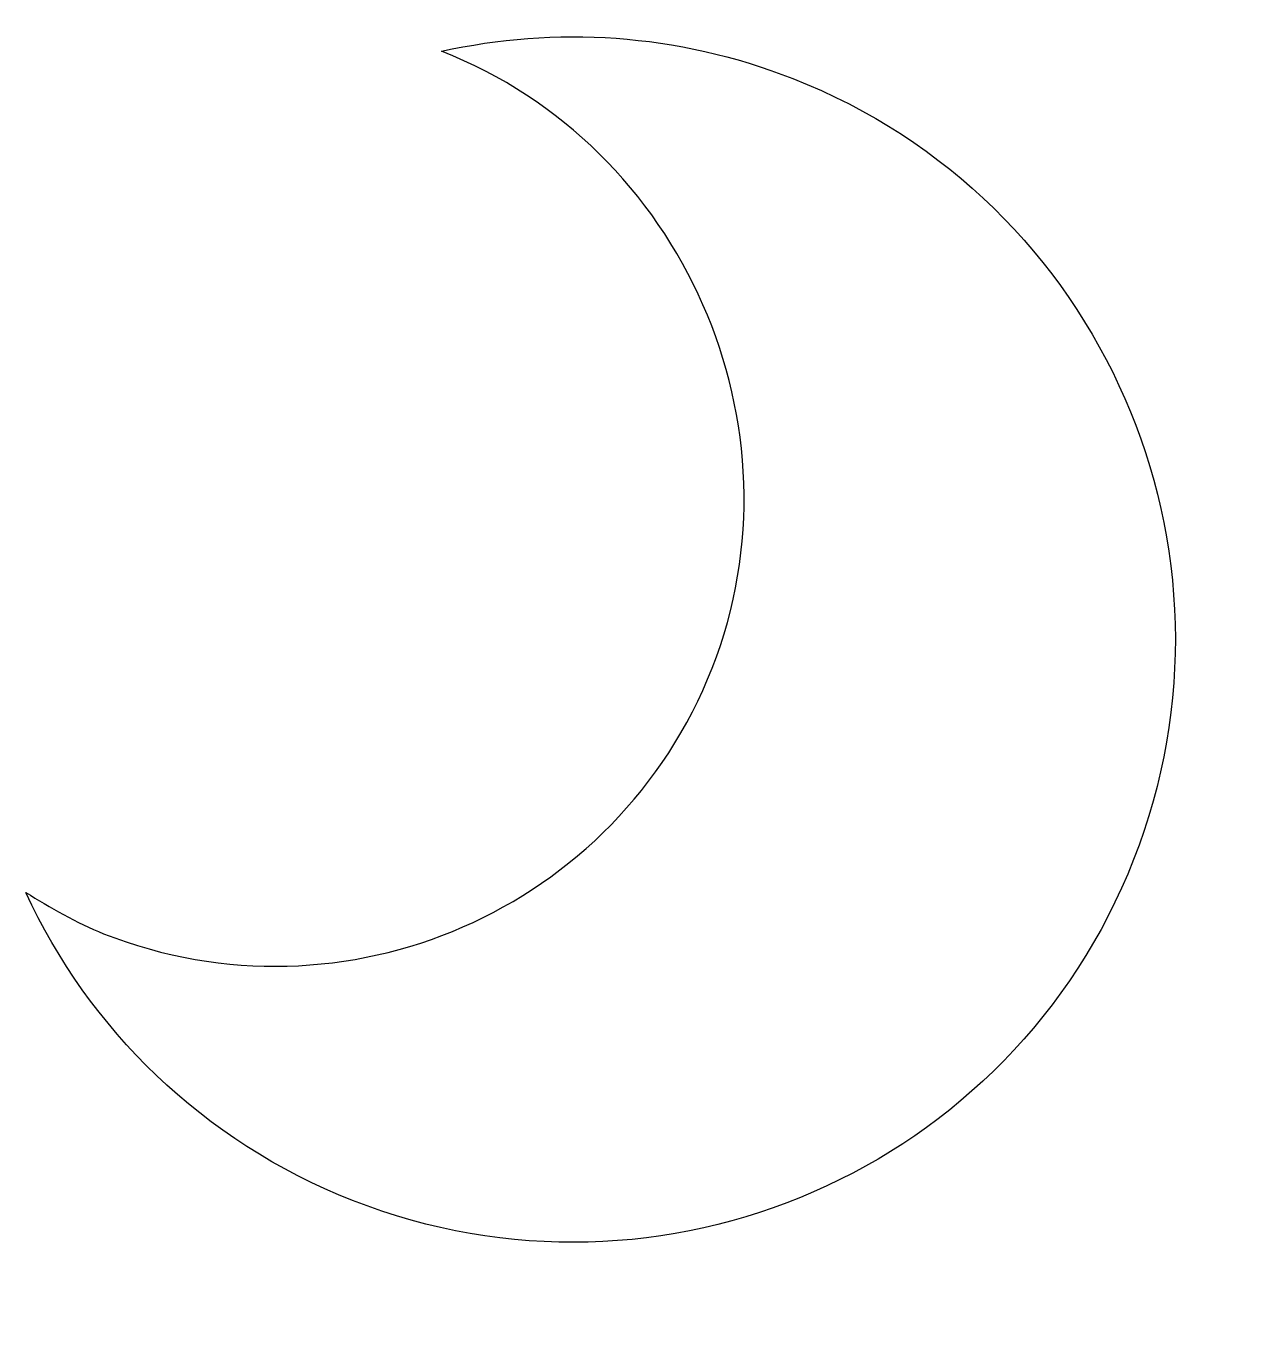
# Model space of a CAD drawing. Header units: centimetres. Extents: x -8.6 to 10.6, y -9.6 to 10.7.
import ezdxf

# ---------------------------------------------------------------- set-up
doc = ezdxf.new("R2010")
doc.units = ezdxf.units.CM
doc.header["$MEASUREMENT"] = 0
doc.layers.add('Camada 1', color=7, linetype='Continuous')

msp = doc.modelspace()

# ---------------------------------------------------------------- linework, layer by layer
at = {"layer": 'Camada 1'}
msp.add_open_spline([(-2.10354, 10.27501), (1.67619, 8.79165), (3.61495, 4.39933), (2.13175, 0.61971), (2.13175, 0.61971), (0.64839, -3.15986), (-3.61799, -5.02168), (-7.39804, -3.53832), (-7.39804, -3.53832), (-7.82159, -3.37219), (-8.24024, -3.12435), (-8.61335, -2.8929), (-8.61335, -2.8929), (-7.62905, -5.02232), (-5.8539, -6.78992), (-3.49755, -7.71456), (-3.49755, -7.71456), (1.35221, -9.61784), (6.8267, -7.22931), (8.7298, -2.37937), (8.7298, -2.37937), (10.63295, 2.47031), (8.24424, 7.94478), (3.39479, 9.848), (3.39479, 9.848), (1.57583, 10.56177), (-0.33028, 10.67186), (-2.10354, 10.27501)], degree=3, knots=[0, 0, 0, 0, 0.125, 0.125, 0.125, 0.125, 0.25, 0.25, 0.25, 0.25, 0.375, 0.375, 0.375, 0.375, 0.5, 0.5, 0.5, 0.5, 0.625, 0.625, 0.625, 0.625, 0.75, 0.75, 0.75, 0.75, 1, 1, 1, 1], dxfattribs=at)

doc.saveas('drawing.dxf')
